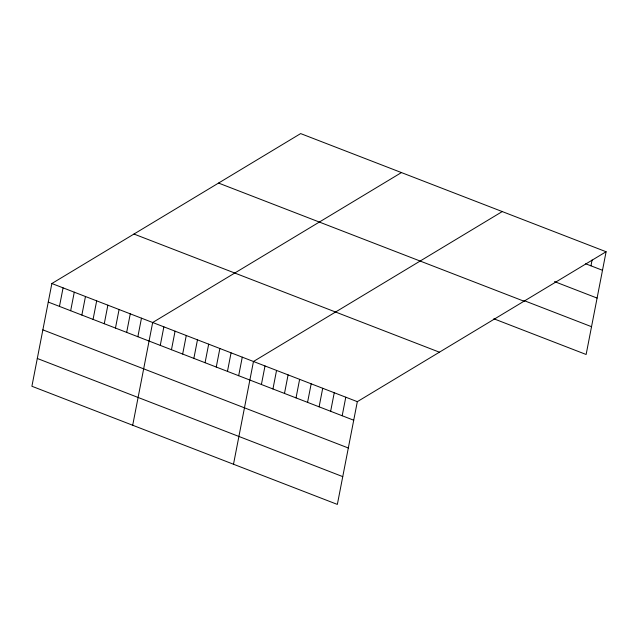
<?xml version="1.0" encoding="UTF-8"?>
<svg xmlns="http://www.w3.org/2000/svg" width="638" height="638" viewBox="0 0 638 638"><rect width="100%" height="100%" fill="white"/><g stroke="black" fill="none" stroke-linecap="round" stroke-linejoin="round"><path stroke-width="0.96" d="M51.869 283.519L31.9 386.261L337.35 504.411L357.328 401.661L606.1 251.739L300.65 133.589L51.869 283.519L357.328 401.661M59.462 306.399L63.074 287.85M70.666 310.73L74.271 292.18M81.863 315.06L85.468 296.51M93.068 319.399L96.673 300.849M104.265 323.729L107.87 305.179M115.462 328.06L119.075 309.51M126.667 332.39L130.272 313.84M137.864 336.72L141.469 318.171M132.696 425.251L152.673 322.509L401.446 172.579M160.266 345.389L163.87 326.839M171.463 349.72L175.067 331.17M182.667 354.05L186.272 335.5M193.864 358.381L197.469 339.831M205.061 362.719L208.674 344.169M216.266 367.049L219.871 348.5M227.463 371.38L231.068 352.83M238.668 375.71L242.273 357.16M233.5 464.241L253.469 361.491L502.25 211.569M261.405 384.507L265.009 365.957M272.944 388.973L276.549 370.423M284.484 393.431L288.089 374.881M296.024 397.897L299.629 379.347M307.564 402.363L311.169 383.813M319.104 406.821L322.708 388.271M330.644 411.287L334.248 392.737M342.183 415.753L345.788 397.203M590.955 265.823L592.096 259.969M606.1 251.739L586.131 354.481L493.812 318.777M585.628 263.765L602.495 270.289M554.486 281.589L597.096 298.074M524.069 300.602L591.53 326.696M218.547 183.066L524.005 301.216M133.964 234.042L439.423 352.192M48.265 302.069L353.715 420.211M42.866 329.854L348.316 447.996M37.299 358.476L342.758 476.626"/></g></svg>
